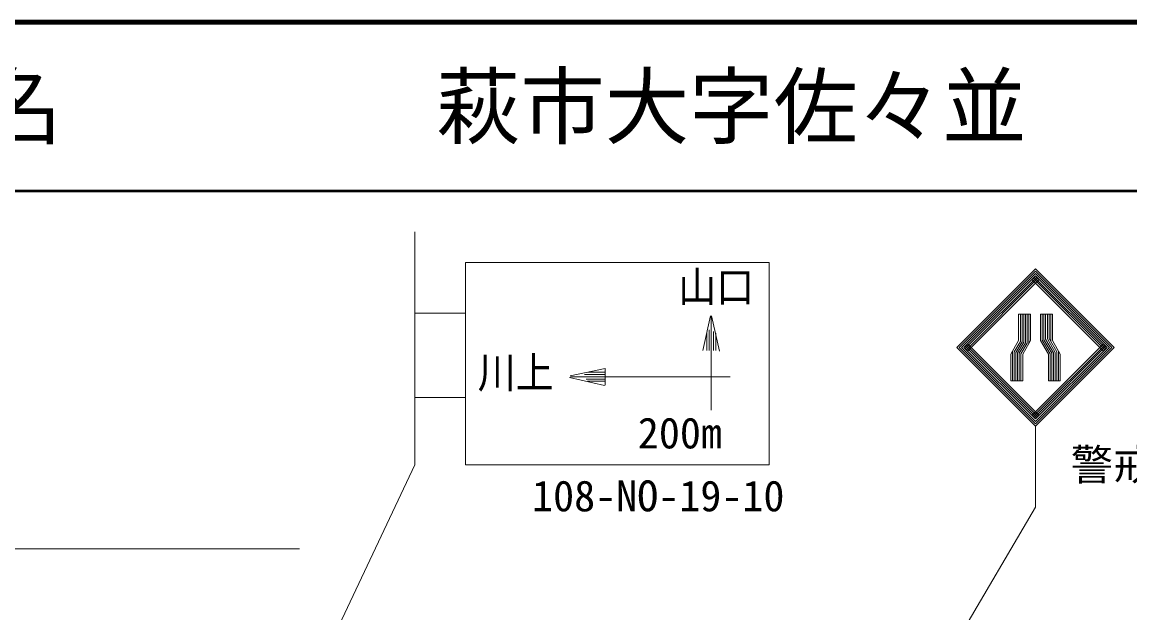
# Model space of a CAD drawing. Units: millimetres, scale not verified. Extents: x 40000 to 680000, y 20000 to 380000.
# Drawn here: x 380480 to 446154, y 344979 to 380000 of the extents above; entities that cross this region are included whole.
import ezdxf
from ezdxf.enums import TextEntityAlignment as Align

# ---------------------------------------------------------------- set-up
doc = ezdxf.new("R2010")
doc.units = ezdxf.units.MM
doc.header["$LTSCALE"] = 1000
for name, color, linetype, lineweight in [('M-STR-STR3', 7, 'Continuous', 13), ('M-STR-STRC', 7, 'Continuous', 13), ('M-TTL', 2, 'Continuous', 140), ('M-TTL-LINE', 7, 'Continuous', 50)]:
    doc.layers.add(name, color=color, linetype=linetype, lineweight=lineweight)
doc.layers.add('M-TTL-TXT', color=7, linetype='Continuous')
doc.styles.add('ＭＳ ゴシック', font='')
doc.styles.get('ＭＳ ゴシック').set_extended_font_data('MS Gothic')

msp = doc.modelspace()

# ---------------------------------------------------------------- linework, layer by layer
at = {"layer": 'M-STR-STR3'}
msp.add_line((396932, 348771), (86073, 348771), dxfattribs=at)
at = {"layer": 'M-STR-STRC'}
for p, q in [((403763, 367565), (403763, 353747)), ((406763, 365747), (406763, 353747)), ((406763, 365747), (424763, 365747)), ((424763, 365747), (424763, 353747)), ((435895, 360716), (440562, 365382)), ((436037, 360716), (440562, 365241)), ((440562, 365382), (445229, 360716)), ((440562, 365241), (445088, 360716)), ((436178, 360716), (440562, 365100)), ((436319, 360716), (440562, 364958)), ((436390, 360645), (440633, 364887)), ((436461, 360574), (440703, 364817)), ((436532, 360503), (440774, 364746)), ((440350, 364746), (444593, 360503)), ((440421, 364817), (444663, 360574)), ((440491, 364887), (444734, 360645)), ((440562, 365100), (444946, 360716)), ((440562, 364958), (444805, 360716)), ((403763, 362747), (406763, 362747)), ((420845, 360525), (421289, 362590)), ((421340, 356993), (421340, 362554)), ((421821, 360496), (421347, 362581)), ((439562, 362681), (439562, 361116)), ((439562, 362681), (440262, 362681)), ((439662, 362681), (439662, 361076)), ((439762, 362681), (439762, 361050)), ((439862, 362681), (439862, 361023)), ((439962, 362681), (439962, 360996)), ((440062, 362681), (440062, 360969)), ((440162, 362681), (440162, 360942)), ((440262, 362681), (440262, 361116)), ((440862, 362681), (440862, 361116)), ((440862, 362681), (441562, 362681)), ((440962, 362681), (440962, 361142)), ((441062, 362681), (441062, 361169)), ((441162, 362681), (441162, 361196)), ((441262, 362681), (441262, 361223)), ((441362, 362681), (441362, 361250)), ((441462, 362681), (441462, 361076)), ((441562, 362681), (441562, 361116)), ((421067, 361557), (421067, 360525)), ((421214, 361754), (421214, 360525)), ((421479, 361659), (421479, 360525)), ((421608, 361567), (421608, 360525)), ((441262, 361223), (441724, 360423)), ((441362, 361250), (441824, 360450)), ((435895, 360716), (440562, 356049)), ((436037, 360716), (440562, 356190)), ((436178, 360716), (440562, 356331)), ((436319, 360716), (440562, 356473)), ((436390, 360786), (440633, 356544)), ((436461, 360857), (440703, 356614)), ((436532, 360928), (440774, 356685)), ((439562, 361116), (439100, 360316)), ((439662, 361076), (439300, 360450)), ((439762, 361050), (439400, 360423)), ((439862, 361023), (439500, 360396)), ((439962, 360996), (439600, 360369)), ((440062, 360969), (439700, 360342)), ((440262, 361116), (439800, 360316)), ((440350, 356685), (444593, 360928)), ((440421, 356614), (444663, 360857)), ((440491, 356544), (444734, 360786)), ((440562, 356473), (444805, 360716)), ((440562, 356331), (444946, 360716)), ((440562, 356190), (445088, 360716)), ((440562, 356049), (445229, 360716)), ((440862, 361116), (441324, 360316)), ((440962, 361142), (441424, 360342)), ((441062, 361169), (441524, 360369)), ((441162, 361196), (441624, 360396)), ((441562, 361116), (442024, 360316)), ((439100, 360316), (439100, 358736)), ((439200, 360489), (439200, 358736)), ((439300, 360450), (439300, 358736)), ((439400, 360423), (439400, 358736)), ((439500, 360396), (439500, 358736)), ((439600, 360369), (439600, 358736)), ((439700, 360342), (439700, 358736)), ((439800, 360316), (439800, 358736)), ((441324, 360316), (441324, 358736)), ((441424, 360342), (441424, 358736)), ((441524, 360369), (441524, 358736)), ((441624, 360396), (441624, 358736)), ((441724, 360423), (441724, 358736)), ((441824, 360450), (441824, 358736)), ((441924, 360489), (441924, 358736)), ((442024, 360316), (442024, 358736)), ((415045, 359472), (412980, 359031)), ((414013, 359252), (415045, 359250)), ((415044, 358472), (415045, 359472)), ((415015, 358449), (412931, 358926)), ((422453, 358962), (412984, 358975)), ((413816, 359104), (415045, 359103)), ((413911, 358839), (415045, 358838)), ((414002, 358711), (415044, 358709)), ((439100, 358736), (439800, 358736)), ((441324, 358736), (442024, 358736)), ((403763, 357747), (406763, 357747)), ((440562, 356049), (440562, 351253)), ((384028, 312046), (403763, 353747)), ((406763, 353747), (424763, 353747)), ((440562, 351253), (413813, 305696))]:
    msp.add_line(p, q, dxfattribs=at)
at = {"layer": 'M-TTL'}
msp.add_line((680000, 380000), (40000, 380000), dxfattribs=at)
at = {"layer": 'M-TTL-LINE'}
msp.add_line((40000, 370000), (680000, 370000), dxfattribs=at)

# ---------------------------------------------------------------- texts
at = {"layer": 'M-STR-STRC', "style": 'ＭＳ ゴシック', "width": 0.9}
for s, p in [('山口', (419378, 362845)), ('川上', (407491, 357768))]:
    msp.add_text(s, height=1833, dxfattribs=at).set_placement(p, align=Align.BOTTOM_LEFT)
at = {"layer": 'M-STR-STRC', "style": 'ＭＳ ゴシック'}
for s, p in [('200m', (416982, 354177)), ('警戒-NO-62', (442653, 352299)), ('108-NO-19-10', (410713, 350447))]:
    msp.add_text(s, height=1833, dxfattribs=at).set_placement(p, align=Align.BOTTOM_LEFT)
at = {"layer": 'M-TTL-TXT', "style": 'ＭＳ ゴシック'}
for s, p in [('地 名', (370380, 375000)), ('萩市大字佐々並', (405024, 375000))]:
    msp.add_text(s, height=3666, dxfattribs=at).set_placement(p, align=Align.MIDDLE_LEFT)

doc.saveas('drawing.dxf')
